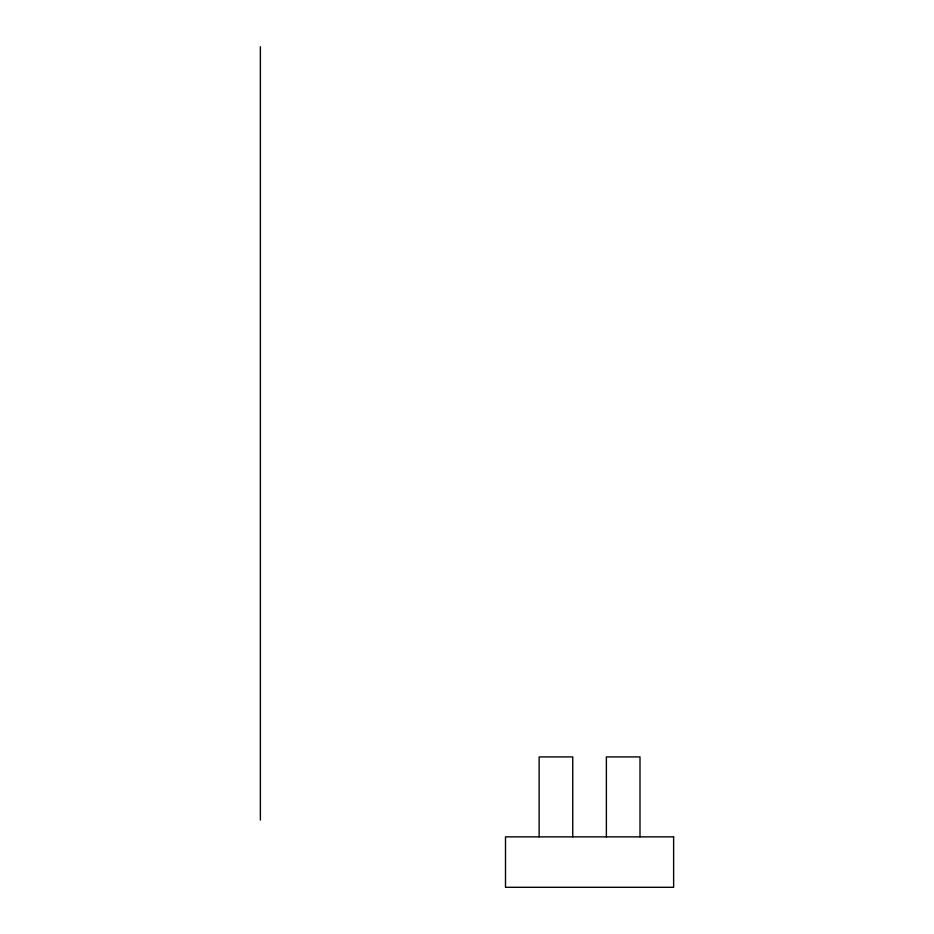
<?xml version="1.0" encoding="UTF-8"?>
<svg xmlns="http://www.w3.org/2000/svg" width="934" height="934" viewBox="0 0 934 934"><rect width="100%" height="100%" fill="white"/><g stroke="black" fill="none" stroke-linecap="round" stroke-linejoin="round"><path stroke-width="1.4" d="M640 836.864L640 756.914L606.376 756.914L606.376 836.864M572.752 836.864L572.752 756.914L539.128 756.914L539.128 836.864M260.376 46.7L260.376 820.052M673.624 836.864L505.504 836.864L505.504 887.3L673.624 887.3L673.624 836.864"/></g></svg>
